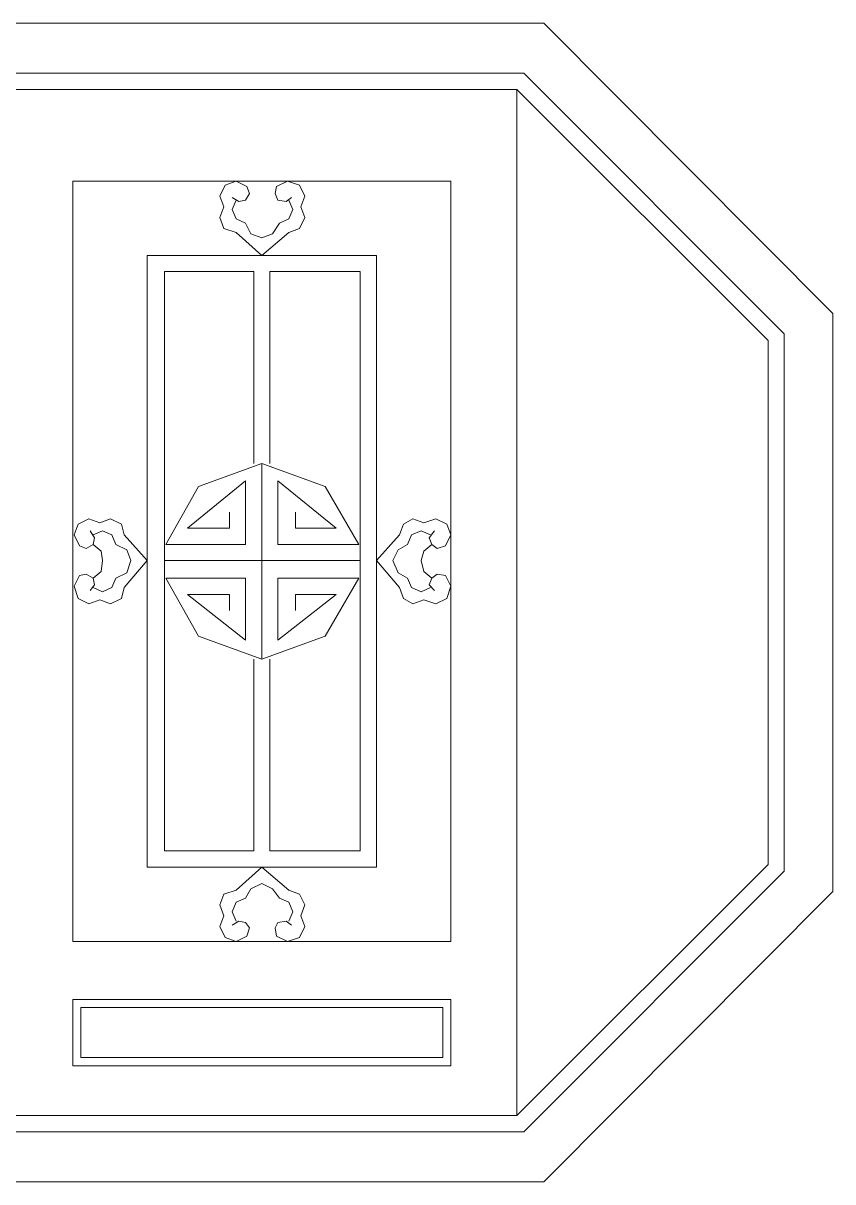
# Model space of a CAD drawing. Header units: centimetres. Extents: x -9.9 to 7.2, y -2.2 to 9.8.
# Drawn here: x -1.17 to 7.23, y -2.24 to 9.77 of the extents above; entities that cross this region are included whole.
import ezdxf

# ---------------------------------------------------------------- set-up
doc = ezdxf.new("R2010")
doc.units = ezdxf.units.CM
doc.header["$MEASUREMENT"] = 0
doc.layers.add('layer 1', color=7, linetype='Continuous')

msp = doc.modelspace()

# ---------------------------------------------------------------- linework, layer by layer
at = {"layer": 'layer 1', "color": 250, "lineweight": 0}
for points, knots in [([(-9.90429, 6.76236), (-9.90429, 6.76236), (-6.89485, 9.7718), (-6.89485, 9.7718), (-6.89485, 9.7718), (-6.89485, 9.7718), (4.23293, 9.7718), (4.23293, 9.7718), (4.23293, 9.7718), (4.23293, 9.7718), (7.22851, 6.76236), (7.22851, 6.76236), (7.22851, 6.76236), (7.22851, 6.76236), (7.22851, 0.77137), (7.22851, 0.77137), (7.22851, 0.77137), (7.22851, 0.77137), (4.23293, -2.23807), (4.23293, -2.23807), (4.23293, -2.23807), (4.23293, -2.23807), (-6.89485, -2.23807), (-6.89485, -2.23807), (-6.89485, -2.23807), (-6.89485, -2.23807), (-9.90429, 0.77137), (-9.90429, 0.77137), (-9.90429, 0.77137), (-9.90429, 0.77137), (-9.90429, 6.76236), (-9.90429, 6.76236)], [0, 0, 0, 0, 0.125, 0.125, 0.125, 0.125, 0.25, 0.25, 0.25, 0.25, 0.375, 0.375, 0.375, 0.375, 0.5, 0.5, 0.5, 0.5, 0.625, 0.625, 0.625, 0.625, 0.75, 0.75, 0.75, 0.75, 0.875, 0.875, 0.875, 0.875, 1, 1, 1, 1]), ([(-9.38644, 6.55227), (-9.38644, 6.55227), (-6.68494, 9.25377), (-6.68494, 9.25377), (-6.68494, 9.25377), (-6.68494, 9.25377), (4.02302, 9.25377), (4.02302, 9.25377), (4.02302, 9.25377), (4.02302, 9.25377), (6.72451, 6.55227), (6.72451, 6.55227), (6.72451, 6.55227), (6.72451, 6.55227), (6.72451, 0.98146), (6.72451, 0.98146), (6.72451, 0.98146), (6.72451, 0.98146), (4.02302, -1.72004), (4.02302, -1.72004), (4.02302, -1.72004), (4.02302, -1.72004), (-6.68494, -1.72004), (-6.68494, -1.72004), (-6.68494, -1.72004), (-6.68494, -1.72004), (-9.38644, 0.98146), (-9.38644, 0.98146), (-9.38644, 0.98146), (-9.38644, 0.98146), (-9.38644, 6.55227), (-9.38644, 6.55227)], [0, 0, 0, 0, 0.125, 0.125, 0.125, 0.125, 0.25, 0.25, 0.25, 0.25, 0.375, 0.375, 0.375, 0.375, 0.5, 0.5, 0.5, 0.5, 0.625, 0.625, 0.625, 0.625, 0.75, 0.75, 0.75, 0.75, 0.875, 0.875, 0.875, 0.875, 1, 1, 1, 1]), ([(-9.21844, 6.4823), (-9.21844, 6.4823), (-6.61497, 9.08595), (-6.61497, 9.08595), (-6.61497, 9.08595), (-6.61497, 9.08595), (3.95304, 9.08595), (3.95304, 9.08595), (3.95304, 9.08595), (3.95304, 9.08595), (6.55651, 6.4823), (6.55651, 6.4823), (6.55651, 6.4823), (6.55651, 6.4823), (6.55651, 1.05143), (6.55651, 1.05143), (6.55651, 1.05143), (6.55651, 1.05143), (3.95304, -1.55222), (3.95304, -1.55222), (3.95304, -1.55222), (3.95304, -1.55222), (-6.61497, -1.55222), (-6.61497, -1.55222), (-6.61497, -1.55222), (-6.61497, -1.55222), (-9.21844, 1.05143), (-9.21844, 1.05143), (-9.21844, 1.05143), (-9.21844, 1.05143), (-9.21844, 6.4823), (-9.21844, 6.4823)], [0, 0, 0, 0, 0.125, 0.125, 0.125, 0.125, 0.25, 0.25, 0.25, 0.25, 0.375, 0.375, 0.375, 0.375, 0.5, 0.5, 0.5, 0.5, 0.625, 0.625, 0.625, 0.625, 0.75, 0.75, 0.75, 0.75, 0.875, 0.875, 0.875, 0.875, 1, 1, 1, 1]), ([(-0.65204, 8.13407), (-0.65204, 8.13407), (-0.65204, 0.25352), (-0.65204, 0.25352), (-0.65204, 0.25352), (-0.65204, 0.25352), (3.26719, 0.25352), (3.26719, 0.25352), (3.26719, 0.25352), (3.26719, 0.25352), (3.26719, 8.13407), (3.26719, 8.13407), (3.26719, 8.13407), (3.26719, 8.13407), (-0.65204, 8.13407), (-0.65204, 8.13407)], [0, 0, 0, 0, 0.25, 0.25, 0.25, 0.25, 0.5, 0.5, 0.5, 0.5, 0.75, 0.75, 0.75, 0.75, 1, 1, 1, 1]), ([(1.15352, 8.07813), (1.15352, 8.07813), (1.04164, 8.13407), (1.04164, 8.13407), (1.04164, 8.13407), (1.04164, 8.13407), (0.92958, 8.09198), (0.92958, 8.09198), (0.92958, 8.09198), (0.92958, 8.09198), (0.87364, 7.9801), (0.87364, 7.9801), (0.87364, 7.9801), (0.87364, 7.9801), (0.91555, 7.86803), (0.91555, 7.86803)], [0, 0, 0, 0, 0.25, 0.25, 0.25, 0.25, 0.5, 0.5, 0.5, 0.5, 0.75, 0.75, 0.75, 0.75, 1, 1, 1, 1]), ([(0.99955, 7.96607), (0.99955, 7.96607), (1.06952, 7.92415), (1.06952, 7.92415), (1.06952, 7.92415), (1.06952, 7.92415), (1.13967, 7.93801), (1.13967, 7.93801), (1.13967, 7.93801), (1.13967, 7.93801), (1.18158, 8.00798), (1.18158, 8.00798), (1.18158, 8.00798), (1.18158, 8.00798), (1.15352, 8.07813), (1.15352, 8.07813)], [0, 0, 0, 0, 0.25, 0.25, 0.25, 0.25, 0.5, 0.5, 0.5, 0.5, 0.75, 0.75, 0.75, 0.75, 1, 1, 1, 1]), ([(1.46146, 8.07813), (1.46146, 8.07813), (1.44761, 8.00798), (1.44761, 8.00798), (1.44761, 8.00798), (1.44761, 8.00798), (1.47549, 7.93801), (1.47549, 7.93801), (1.47549, 7.93801), (1.47549, 7.93801), (1.55949, 7.92415), (1.55949, 7.92415), (1.55949, 7.92415), (1.55949, 7.92415), (1.61543, 7.96607), (1.61543, 7.96607)], [0, 0, 0, 0, 0.25, 0.25, 0.25, 0.25, 0.5, 0.5, 0.5, 0.5, 0.75, 0.75, 0.75, 0.75, 1, 1, 1, 1]), ([(1.71346, 7.86803), (1.71346, 7.86803), (1.75555, 7.9801), (1.75555, 7.9801), (1.75555, 7.9801), (1.75555, 7.9801), (1.69943, 8.09198), (1.69943, 8.09198), (1.69943, 8.09198), (1.69943, 8.09198), (1.57352, 8.13407), (1.57352, 8.13407), (1.57352, 8.13407), (1.57352, 8.13407), (1.46146, 8.07813), (1.46146, 8.07813)], [0, 0, 0, 0, 0.25, 0.25, 0.25, 0.25, 0.5, 0.5, 0.5, 0.5, 0.75, 0.75, 0.75, 0.75, 1, 1, 1, 1]), ([(1.04164, 7.93801), (1.04164, 7.93801), (0.99955, 7.84015), (0.99955, 7.84015), (0.99955, 7.84015), (0.99955, 7.84015), (1.04164, 7.74212), (1.04164, 7.74212), (1.04164, 7.74212), (1.04164, 7.74212), (1.13967, 7.70003), (1.13967, 7.70003)], [0, 0, 0, 0, 0.33333333, 0.33333333, 0.33333333, 0.33333333, 0.66666667, 0.66666667, 0.66666667, 0.66666667, 1, 1, 1, 1]), ([(1.48952, 7.70003), (1.48952, 7.70003), (1.58755, 7.74212), (1.58755, 7.74212), (1.58755, 7.74212), (1.58755, 7.74212), (1.62946, 7.84015), (1.62946, 7.84015), (1.62946, 7.84015), (1.62946, 7.84015), (1.58755, 7.93801), (1.58755, 7.93801)], [0, 0, 0, 0, 0.33333333, 0.33333333, 0.33333333, 0.33333333, 0.66666667, 0.66666667, 0.66666667, 0.66666667, 1, 1, 1, 1]), ([(0.91555, 7.86803), (0.91555, 7.86803), (0.87364, 7.75615), (0.87364, 7.75615), (0.87364, 7.75615), (0.87364, 7.75615), (0.91555, 7.64409), (0.91555, 7.64409), (0.91555, 7.64409), (0.91555, 7.64409), (1.04164, 7.60218), (1.04164, 7.60218)], [0, 0, 0, 0, 0.33333333, 0.33333333, 0.33333333, 0.33333333, 0.66666667, 0.66666667, 0.66666667, 0.66666667, 1, 1, 1, 1]), ([(1.58755, 7.60218), (1.58755, 7.60218), (1.69943, 7.64409), (1.69943, 7.64409), (1.69943, 7.64409), (1.69943, 7.64409), (1.75555, 7.75615), (1.75555, 7.75615), (1.75555, 7.75615), (1.75555, 7.75615), (1.71346, 7.86803), (1.71346, 7.86803)], [0, 0, 0, 0, 0.33333333, 0.33333333, 0.33333333, 0.33333333, 0.66666667, 0.66666667, 0.66666667, 0.66666667, 1, 1, 1, 1]), ([(1.13967, 7.70003), (1.13967, 7.70003), (1.19561, 7.58815), (1.19561, 7.58815), (1.19561, 7.58815), (1.19561, 7.58815), (1.30749, 7.54606), (1.30749, 7.54606)], [0, 0, 0, 0, 0.5, 0.5, 0.5, 0.5, 1, 1, 1, 1]), ([(1.30749, 7.54606), (1.30749, 7.54606), (1.41955, 7.58815), (1.41955, 7.58815), (1.41955, 7.58815), (1.41955, 7.58815), (1.48952, 7.70003), (1.48952, 7.70003)], [0, 0, 0, 0, 0.5, 0.5, 0.5, 0.5, 1, 1, 1, 1]), ([(1.58755, 7.60218), (1.58755, 7.60218), (1.30749, 7.36421), (1.30749, 7.36421), (1.30749, 7.36421), (1.30749, 7.36421), (1.04164, 7.60218), (1.04164, 7.60218)], [0, 0, 0, 0, 0.5, 0.5, 0.5, 0.5, 1, 1, 1, 1]), ([(0.11782, 7.36421), (0.11782, 7.36421), (0.11782, 1.02337), (0.11782, 1.02337), (0.11782, 1.02337), (0.11782, 1.02337), (2.49734, 1.02337), (2.49734, 1.02337), (2.49734, 1.02337), (2.49734, 1.02337), (2.49734, 7.36421), (2.49734, 7.36421), (2.49734, 7.36421), (2.49734, 7.36421), (0.11782, 7.36421), (0.11782, 7.36421)], [0, 0, 0, 0, 0.25, 0.25, 0.25, 0.25, 0.5, 0.5, 0.5, 0.5, 0.75, 0.75, 0.75, 0.75, 1, 1, 1, 1]), ([(1.22349, 7.19621), (1.22349, 7.19621), (0.29967, 7.19621), (0.29967, 7.19621), (0.29967, 7.19621), (0.29967, 7.19621), (0.29967, 1.19137), (0.29967, 1.19137), (0.29967, 1.19137), (0.29967, 1.19137), (1.22349, 1.19137), (1.22349, 1.19137)], [0, 0, 0, 0, 0.33333333, 0.33333333, 0.33333333, 0.33333333, 0.66666667, 0.66666667, 0.66666667, 0.66666667, 1, 1, 1, 1]), ([(1.39149, 1.19137), (1.39149, 1.19137), (2.32934, 1.19137), (2.32934, 1.19137), (2.32934, 1.19137), (2.32934, 1.19137), (2.32934, 7.19621), (2.32934, 7.19621), (2.32934, 7.19621), (2.32934, 7.19621), (1.39149, 7.19621), (1.39149, 7.19621)], [0, 0, 0, 0, 0.33333333, 0.33333333, 0.33333333, 0.33333333, 0.66666667, 0.66666667, 0.66666667, 0.66666667, 1, 1, 1, 1]), ([(1.30749, 5.20863), (1.30749, 5.20863), (0.6497, 4.97066), (0.6497, 4.97066), (0.6497, 4.97066), (0.6497, 4.97066), (0.3137, 4.36881), (0.3137, 4.36881)], [0, 0, 0, 0, 0.5, 0.5, 0.5, 0.5, 1, 1, 1, 1]), ([(2.31531, 4.36881), (2.31531, 4.36881), (1.96546, 4.97066), (1.96546, 4.97066), (1.96546, 4.97066), (1.96546, 4.97066), (1.30749, 5.20863), (1.30749, 5.20863)], [0, 0, 0, 0, 0.5, 0.5, 0.5, 0.5, 1, 1, 1, 1]), ([(-0.37216, 4.59275), (-0.37216, 4.59275), (-0.48404, 4.63466), (-0.48404, 4.63466), (-0.48404, 4.63466), (-0.48404, 4.63466), (-0.5961, 4.57872), (-0.5961, 4.57872), (-0.5961, 4.57872), (-0.5961, 4.57872), (-0.63801, 4.46666), (-0.63801, 4.46666), (-0.63801, 4.46666), (-0.63801, 4.46666), (-0.58207, 4.35478), (-0.58207, 4.35478)], [0, 0, 0, 0, 0.25, 0.25, 0.25, 0.25, 0.5, 0.5, 0.5, 0.5, 0.75, 0.75, 0.75, 0.75, 1, 1, 1, 1]), ([(-0.12015, 4.46666), (-0.12015, 4.46666), (-0.14821, 4.57872), (-0.14821, 4.57872), (-0.14821, 4.57872), (-0.14821, 4.57872), (-0.26009, 4.63466), (-0.26009, 4.63466), (-0.26009, 4.63466), (-0.26009, 4.63466), (-0.37216, 4.59275), (-0.37216, 4.59275)], [0, 0, 0, 0, 0.33333333, 0.33333333, 0.33333333, 0.33333333, 0.66666667, 0.66666667, 0.66666667, 0.66666667, 1, 1, 1, 1]), ([(3.09919, 4.50875), (3.09919, 4.50875), (3.04325, 4.43878), (3.04325, 4.43878), (3.04325, 4.43878), (3.04325, 4.43878), (3.07113, 4.36881), (3.07113, 4.36881), (3.07113, 4.36881), (3.07113, 4.36881), (3.12725, 4.32672), (3.12725, 4.32672), (3.12725, 4.32672), (3.12725, 4.32672), (3.21125, 4.35478), (3.21125, 4.35478), (3.21125, 4.35478), (3.21125, 4.35478), (3.26719, 4.46666), (3.26719, 4.46666), (3.26719, 4.46666), (3.26719, 4.46666), (3.2251, 4.57872), (3.2251, 4.57872), (3.2251, 4.57872), (3.2251, 4.57872), (3.11322, 4.63466), (3.11322, 4.63466), (3.11322, 4.63466), (3.11322, 4.63466), (2.98731, 4.59275), (2.98731, 4.59275), (2.98731, 4.59275), (2.98731, 4.59275), (2.87525, 4.63466), (2.87525, 4.63466), (2.87525, 4.63466), (2.87525, 4.63466), (2.77722, 4.57872), (2.77722, 4.57872), (2.77722, 4.57872), (2.77722, 4.57872), (2.73531, 4.46666), (2.73531, 4.46666), (2.73531, 4.46666), (2.73531, 4.46666), (2.49734, 4.20081), (2.49734, 4.20081), (2.49734, 4.20081), (2.49734, 4.20081), (2.73531, 3.92075), (2.73531, 3.92075), (2.73531, 3.92075), (2.73531, 3.92075), (2.77722, 3.80887), (2.77722, 3.80887), (2.77722, 3.80887), (2.77722, 3.80887), (2.87525, 3.75293), (2.87525, 3.75293), (2.87525, 3.75293), (2.87525, 3.75293), (2.98731, 3.79484), (2.98731, 3.79484), (2.98731, 3.79484), (2.98731, 3.79484), (3.11322, 3.75293), (3.11322, 3.75293), (3.11322, 3.75293), (3.11322, 3.75293), (3.2251, 3.80887), (3.2251, 3.80887), (3.2251, 3.80887), (3.2251, 3.80887), (3.26719, 3.93478), (3.26719, 3.93478), (3.26719, 3.93478), (3.26719, 3.93478), (3.21125, 4.04684), (3.21125, 4.04684), (3.21125, 4.04684), (3.21125, 4.04684), (3.12725, 4.06087), (3.12725, 4.06087), (3.12725, 4.06087), (3.12725, 4.06087), (3.07113, 4.01878), (3.07113, 4.01878), (3.07113, 4.01878), (3.07113, 4.01878), (3.04325, 3.94881), (3.04325, 3.94881), (3.04325, 3.94881), (3.04325, 3.94881), (3.09919, 3.89287), (3.09919, 3.89287)], [0, 0, 0, 0, 0.04166667, 0.04166667, 0.04166667, 0.04166667, 0.08333333, 0.08333333, 0.08333333, 0.08333333, 0.125, 0.125, 0.125, 0.125, 0.16666667, 0.16666667, 0.16666667, 0.16666667, 0.20833333, 0.20833333, 0.20833333, 0.20833333, 0.25, 0.25, 0.25, 0.25, 0.29166667, 0.29166667, 0.29166667, 0.29166667, 0.33333333, 0.33333333, 0.33333333, 0.33333333, 0.375, 0.375, 0.375, 0.375, 0.41666667, 0.41666667, 0.41666667, 0.41666667, 0.45833333, 0.45833333, 0.45833333, 0.45833333, 0.5, 0.5, 0.5, 0.5, 0.54166667, 0.54166667, 0.54166667, 0.54166667, 0.58333333, 0.58333333, 0.58333333, 0.58333333, 0.625, 0.625, 0.625, 0.625, 0.66666667, 0.66666667, 0.66666667, 0.66666667, 0.70833333, 0.70833333, 0.70833333, 0.70833333, 0.75, 0.75, 0.75, 0.75, 0.79166667, 0.79166667, 0.79166667, 0.79166667, 0.83333333, 0.83333333, 0.83333333, 0.83333333, 0.875, 0.875, 0.875, 0.875, 0.91666667, 0.91666667, 0.91666667, 0.91666667, 0.95833333, 0.95833333, 0.95833333, 0.95833333, 1, 1, 1, 1]), ([(-0.58207, 4.35478), (-0.58207, 4.35478), (-0.5121, 4.32672), (-0.5121, 4.32672), (-0.5121, 4.32672), (-0.5121, 4.32672), (-0.44213, 4.36881), (-0.44213, 4.36881), (-0.44213, 4.36881), (-0.44213, 4.36881), (-0.4281, 4.43878), (-0.4281, 4.43878), (-0.4281, 4.43878), (-0.4281, 4.43878), (-0.47019, 4.50875), (-0.47019, 4.50875)], [0, 0, 0, 0, 0.25, 0.25, 0.25, 0.25, 0.5, 0.5, 0.5, 0.5, 0.75, 0.75, 0.75, 0.75, 1, 1, 1, 1]), ([(-0.20415, 4.36881), (-0.20415, 4.36881), (-0.24624, 4.46666), (-0.24624, 4.46666), (-0.24624, 4.46666), (-0.24624, 4.46666), (-0.3441, 4.50875), (-0.3441, 4.50875), (-0.3441, 4.50875), (-0.3441, 4.50875), (-0.44213, 4.46666), (-0.44213, 4.46666)], [0, 0, 0, 0, 0.33333333, 0.33333333, 0.33333333, 0.33333333, 0.66666667, 0.66666667, 0.66666667, 0.66666667, 1, 1, 1, 1]), ([(-0.12015, 4.46666), (-0.12015, 4.46666), (0.11782, 4.20081), (0.11782, 4.20081), (0.11782, 4.20081), (0.11782, 4.20081), (-0.12015, 3.92075), (-0.12015, 3.92075)], [0, 0, 0, 0, 0.5, 0.5, 0.5, 0.5, 1, 1, 1, 1]), ([(3.05728, 4.46666), (3.05728, 4.46666), (2.95925, 4.50875), (2.95925, 4.50875), (2.95925, 4.50875), (2.95925, 4.50875), (2.86122, 4.46666), (2.86122, 4.46666), (2.86122, 4.46666), (2.86122, 4.46666), (2.81931, 4.36881), (2.81931, 4.36881), (2.81931, 4.36881), (2.81931, 4.36881), (2.72128, 4.31269), (2.72128, 4.31269), (2.72128, 4.31269), (2.72128, 4.31269), (2.66534, 4.20081), (2.66534, 4.20081), (2.66534, 4.20081), (2.66534, 4.20081), (2.72128, 4.07472), (2.72128, 4.07472), (2.72128, 4.07472), (2.72128, 4.07472), (2.81931, 4.01878), (2.81931, 4.01878), (2.81931, 4.01878), (2.81931, 4.01878), (2.86122, 3.92075), (2.86122, 3.92075), (2.86122, 3.92075), (2.86122, 3.92075), (2.95925, 3.87884), (2.95925, 3.87884), (2.95925, 3.87884), (2.95925, 3.87884), (3.05728, 3.92075), (3.05728, 3.92075)], [0, 0, 0, 0, 0.1, 0.1, 0.1, 0.1, 0.2, 0.2, 0.2, 0.2, 0.3, 0.3, 0.3, 0.3, 0.4, 0.4, 0.4, 0.4, 0.5, 0.5, 0.5, 0.5, 0.6, 0.6, 0.6, 0.6, 0.7, 0.7, 0.7, 0.7, 0.8, 0.8, 0.8, 0.8, 0.9, 0.9, 0.9, 0.9, 1, 1, 1, 1]), ([(-0.3441, 4.20081), (-0.3441, 4.20081), (-0.35813, 4.29884), (-0.35813, 4.29884), (-0.35813, 4.29884), (-0.35813, 4.29884), (-0.44213, 4.36881), (-0.44213, 4.36881)], [0, 0, 0, 0, 0.5, 0.5, 0.5, 0.5, 1, 1, 1, 1]), ([(-0.05018, 4.20081), (-0.05018, 4.20081), (-0.09227, 4.31269), (-0.09227, 4.31269), (-0.09227, 4.31269), (-0.09227, 4.31269), (-0.20415, 4.36881), (-0.20415, 4.36881)], [0, 0, 0, 0, 0.5, 0.5, 0.5, 0.5, 1, 1, 1, 1]), ([(3.07113, 4.36881), (3.07113, 4.36881), (2.98731, 4.29884), (2.98731, 4.29884), (2.98731, 4.29884), (2.98731, 4.29884), (2.95925, 4.20081), (2.95925, 4.20081)], [0, 0, 0, 0, 0.5, 0.5, 0.5, 0.5, 1, 1, 1, 1]), ([(-0.44213, 4.01878), (-0.44213, 4.01878), (-0.35813, 4.08875), (-0.35813, 4.08875), (-0.35813, 4.08875), (-0.35813, 4.08875), (-0.3441, 4.20081), (-0.3441, 4.20081)], [0, 0, 0, 0, 0.5, 0.5, 0.5, 0.5, 1, 1, 1, 1]), ([(-0.20415, 4.01878), (-0.20415, 4.01878), (-0.09227, 4.07472), (-0.09227, 4.07472), (-0.09227, 4.07472), (-0.09227, 4.07472), (-0.05018, 4.20081), (-0.05018, 4.20081)], [0, 0, 0, 0, 0.5, 0.5, 0.5, 0.5, 1, 1, 1, 1]), ([(2.95925, 4.20081), (2.95925, 4.20081), (2.98731, 4.08875), (2.98731, 4.08875), (2.98731, 4.08875), (2.98731, 4.08875), (3.07113, 4.01878), (3.07113, 4.01878)], [0, 0, 0, 0, 0.5, 0.5, 0.5, 0.5, 1, 1, 1, 1]), ([(-0.58207, 4.04684), (-0.58207, 4.04684), (-0.63801, 3.93478), (-0.63801, 3.93478), (-0.63801, 3.93478), (-0.63801, 3.93478), (-0.5961, 3.80887), (-0.5961, 3.80887), (-0.5961, 3.80887), (-0.5961, 3.80887), (-0.48404, 3.75293), (-0.48404, 3.75293), (-0.48404, 3.75293), (-0.48404, 3.75293), (-0.37216, 3.79484), (-0.37216, 3.79484)], [0, 0, 0, 0, 0.25, 0.25, 0.25, 0.25, 0.5, 0.5, 0.5, 0.5, 0.75, 0.75, 0.75, 0.75, 1, 1, 1, 1]), ([(-0.47019, 3.89287), (-0.47019, 3.89287), (-0.4281, 3.94881), (-0.4281, 3.94881), (-0.4281, 3.94881), (-0.4281, 3.94881), (-0.44213, 4.01878), (-0.44213, 4.01878), (-0.44213, 4.01878), (-0.44213, 4.01878), (-0.5121, 4.06087), (-0.5121, 4.06087), (-0.5121, 4.06087), (-0.5121, 4.06087), (-0.58207, 4.04684), (-0.58207, 4.04684)], [0, 0, 0, 0, 0.25, 0.25, 0.25, 0.25, 0.5, 0.5, 0.5, 0.5, 0.75, 0.75, 0.75, 0.75, 1, 1, 1, 1]), ([(-0.44213, 3.92075), (-0.44213, 3.92075), (-0.3441, 3.87884), (-0.3441, 3.87884), (-0.3441, 3.87884), (-0.3441, 3.87884), (-0.24624, 3.92075), (-0.24624, 3.92075), (-0.24624, 3.92075), (-0.24624, 3.92075), (-0.20415, 4.01878), (-0.20415, 4.01878)], [0, 0, 0, 0, 0.33333333, 0.33333333, 0.33333333, 0.33333333, 0.66666667, 0.66666667, 0.66666667, 0.66666667, 1, 1, 1, 1]), ([(0.3137, 4.01878), (0.3137, 4.01878), (0.6497, 3.41692), (0.6497, 3.41692), (0.6497, 3.41692), (0.6497, 3.41692), (1.30749, 3.17895), (1.30749, 3.17895)], [0, 0, 0, 0, 0.5, 0.5, 0.5, 0.5, 1, 1, 1, 1]), ([(1.30749, 3.17895), (1.30749, 3.17895), (1.96546, 3.41692), (1.96546, 3.41692), (1.96546, 3.41692), (1.96546, 3.41692), (2.31531, 4.01878), (2.31531, 4.01878)], [0, 0, 0, 0, 0.5, 0.5, 0.5, 0.5, 1, 1, 1, 1]), ([(-0.37216, 3.79484), (-0.37216, 3.79484), (-0.26009, 3.75293), (-0.26009, 3.75293), (-0.26009, 3.75293), (-0.26009, 3.75293), (-0.14821, 3.80887), (-0.14821, 3.80887), (-0.14821, 3.80887), (-0.14821, 3.80887), (-0.12015, 3.92075), (-0.12015, 3.92075)], [0, 0, 0, 0, 0.33333333, 0.33333333, 0.33333333, 0.33333333, 0.66666667, 0.66666667, 0.66666667, 0.66666667, 1, 1, 1, 1]), ([(1.61543, 0.42152), (1.61543, 0.42152), (1.55949, 0.46343), (1.55949, 0.46343), (1.55949, 0.46343), (1.55949, 0.46343), (1.47549, 0.4494), (1.47549, 0.4494), (1.47549, 0.4494), (1.47549, 0.4494), (1.44761, 0.39346), (1.44761, 0.39346), (1.44761, 0.39346), (1.44761, 0.39346), (1.46146, 0.30946), (1.46146, 0.30946), (1.46146, 0.30946), (1.46146, 0.30946), (1.57352, 0.25352), (1.57352, 0.25352), (1.57352, 0.25352), (1.57352, 0.25352), (1.69943, 0.29543), (1.69943, 0.29543), (1.69943, 0.29543), (1.69943, 0.29543), (1.75555, 0.40749), (1.75555, 0.40749), (1.75555, 0.40749), (1.75555, 0.40749), (1.71346, 0.51955), (1.71346, 0.51955), (1.71346, 0.51955), (1.71346, 0.51955), (1.75555, 0.63143), (1.75555, 0.63143), (1.75555, 0.63143), (1.75555, 0.63143), (1.69943, 0.74349), (1.69943, 0.74349), (1.69943, 0.74349), (1.69943, 0.74349), (1.58755, 0.7854), (1.58755, 0.7854), (1.58755, 0.7854), (1.58755, 0.7854), (1.30749, 1.02337), (1.30749, 1.02337), (1.30749, 1.02337), (1.30749, 1.02337), (1.04164, 0.7854), (1.04164, 0.7854), (1.04164, 0.7854), (1.04164, 0.7854), (0.91555, 0.74349), (0.91555, 0.74349), (0.91555, 0.74349), (0.91555, 0.74349), (0.87364, 0.63143), (0.87364, 0.63143), (0.87364, 0.63143), (0.87364, 0.63143), (0.91555, 0.51955), (0.91555, 0.51955), (0.91555, 0.51955), (0.91555, 0.51955), (0.87364, 0.40749), (0.87364, 0.40749), (0.87364, 0.40749), (0.87364, 0.40749), (0.92958, 0.29543), (0.92958, 0.29543), (0.92958, 0.29543), (0.92958, 0.29543), (1.04164, 0.25352), (1.04164, 0.25352), (1.04164, 0.25352), (1.04164, 0.25352), (1.15352, 0.30946), (1.15352, 0.30946), (1.15352, 0.30946), (1.15352, 0.30946), (1.18158, 0.39346), (1.18158, 0.39346), (1.18158, 0.39346), (1.18158, 0.39346), (1.13967, 0.4494), (1.13967, 0.4494), (1.13967, 0.4494), (1.13967, 0.4494), (1.06952, 0.46343), (1.06952, 0.46343), (1.06952, 0.46343), (1.06952, 0.46343), (0.99955, 0.42152), (0.99955, 0.42152)], [0, 0, 0, 0, 0.04166667, 0.04166667, 0.04166667, 0.04166667, 0.08333333, 0.08333333, 0.08333333, 0.08333333, 0.125, 0.125, 0.125, 0.125, 0.16666667, 0.16666667, 0.16666667, 0.16666667, 0.20833333, 0.20833333, 0.20833333, 0.20833333, 0.25, 0.25, 0.25, 0.25, 0.29166667, 0.29166667, 0.29166667, 0.29166667, 0.33333333, 0.33333333, 0.33333333, 0.33333333, 0.375, 0.375, 0.375, 0.375, 0.41666667, 0.41666667, 0.41666667, 0.41666667, 0.45833333, 0.45833333, 0.45833333, 0.45833333, 0.5, 0.5, 0.5, 0.5, 0.54166667, 0.54166667, 0.54166667, 0.54166667, 0.58333333, 0.58333333, 0.58333333, 0.58333333, 0.625, 0.625, 0.625, 0.625, 0.66666667, 0.66666667, 0.66666667, 0.66666667, 0.70833333, 0.70833333, 0.70833333, 0.70833333, 0.75, 0.75, 0.75, 0.75, 0.79166667, 0.79166667, 0.79166667, 0.79166667, 0.83333333, 0.83333333, 0.83333333, 0.83333333, 0.875, 0.875, 0.875, 0.875, 0.91666667, 0.91666667, 0.91666667, 0.91666667, 0.95833333, 0.95833333, 0.95833333, 0.95833333, 1, 1, 1, 1]), ([(1.58755, 0.46343), (1.58755, 0.46343), (1.62946, 0.56146), (1.62946, 0.56146), (1.62946, 0.56146), (1.62946, 0.56146), (1.58755, 0.65949), (1.58755, 0.65949), (1.58755, 0.65949), (1.58755, 0.65949), (1.48952, 0.7014), (1.48952, 0.7014), (1.48952, 0.7014), (1.48952, 0.7014), (1.41955, 0.79943), (1.41955, 0.79943), (1.41955, 0.79943), (1.41955, 0.79943), (1.30749, 0.85537), (1.30749, 0.85537), (1.30749, 0.85537), (1.30749, 0.85537), (1.19561, 0.79943), (1.19561, 0.79943), (1.19561, 0.79943), (1.19561, 0.79943), (1.13967, 0.7014), (1.13967, 0.7014), (1.13967, 0.7014), (1.13967, 0.7014), (1.04164, 0.65949), (1.04164, 0.65949), (1.04164, 0.65949), (1.04164, 0.65949), (0.99955, 0.56146), (0.99955, 0.56146), (0.99955, 0.56146), (0.99955, 0.56146), (1.04164, 0.46343), (1.04164, 0.46343)], [0, 0, 0, 0, 0.1, 0.1, 0.1, 0.1, 0.2, 0.2, 0.2, 0.2, 0.3, 0.3, 0.3, 0.3, 0.4, 0.4, 0.4, 0.4, 0.5, 0.5, 0.5, 0.5, 0.6, 0.6, 0.6, 0.6, 0.7, 0.7, 0.7, 0.7, 0.8, 0.8, 0.8, 0.8, 0.9, 0.9, 0.9, 0.9, 1, 1, 1, 1]), ([(-0.65204, -1.03419), (-0.65204, -1.03419), (-0.65204, -0.34833), (-0.65204, -0.34833), (-0.65204, -0.34833), (-0.65204, -0.34833), (3.26719, -0.34833), (3.26719, -0.34833), (3.26719, -0.34833), (3.26719, -0.34833), (3.26719, -1.03419), (3.26719, -1.03419), (3.26719, -1.03419), (3.26719, -1.03419), (-0.65204, -1.03419), (-0.65204, -1.03419)], [0, 0, 0, 0, 0.25, 0.25, 0.25, 0.25, 0.5, 0.5, 0.5, 0.5, 0.75, 0.75, 0.75, 0.75, 1, 1, 1, 1]), ([(-0.56804, -0.95019), (-0.56804, -0.95019), (-0.56804, -0.43233), (-0.56804, -0.43233), (-0.56804, -0.43233), (-0.56804, -0.43233), (3.18319, -0.43233), (3.18319, -0.43233), (3.18319, -0.43233), (3.18319, -0.43233), (3.18319, -0.95019), (3.18319, -0.95019), (3.18319, -0.95019), (3.18319, -0.95019), (-0.56804, -0.95019), (-0.56804, -0.95019)], [0, 0, 0, 0, 0.25, 0.25, 0.25, 0.25, 0.5, 0.5, 0.5, 0.5, 0.75, 0.75, 0.75, 0.75, 1, 1, 1, 1])]:
    msp.add_open_spline(points, degree=3, knots=knots, dxfattribs=at)
for points in [[(3.95304, -1.55222), (3.95304, -1.55222), (3.95304, 9.08595), (3.95304, 9.08595)], [(1.22349, 5.20863), (1.22349, 5.20863), (1.22349, 7.19621), (1.22349, 7.19621)], [(1.39149, 5.20863), (1.39149, 5.20863), (1.39149, 7.19621), (1.39149, 7.19621)], [(1.30749, 3.17895), (1.30749, 3.17895), (1.30749, 5.20863), (1.30749, 5.20863)], [(1.13967, 5.0266), (1.13967, 5.0266), (0.53764, 4.53663), (0.53764, 4.53663)], [(1.13967, 4.36881), (1.13967, 4.36881), (1.13967, 5.0266), (1.13967, 5.0266)], [(1.47549, 4.36881), (1.47549, 4.36881), (1.47549, 5.0266), (1.47549, 5.0266)], [(2.07734, 4.53663), (2.07734, 4.53663), (1.47549, 5.0266), (1.47549, 5.0266)], [(0.97167, 4.53663), (0.97167, 4.53663), (0.97167, 4.70463), (0.97167, 4.70463)], [(1.65752, 4.53663), (1.65752, 4.53663), (1.65752, 4.70463), (1.65752, 4.70463)], [(0.53764, 4.53663), (0.53764, 4.53663), (0.97167, 4.53663), (0.97167, 4.53663)], [(2.07734, 4.53663), (2.07734, 4.53663), (1.65752, 4.53663), (1.65752, 4.53663)], [(0.3137, 4.36881), (0.3137, 4.36881), (1.13967, 4.36881), (1.13967, 4.36881)], [(2.31531, 4.36881), (2.31531, 4.36881), (1.47549, 4.36881), (1.47549, 4.36881)], [(2.32934, 4.20081), (2.32934, 4.20081), (0.29967, 4.20081), (0.29967, 4.20081)], [(0.3137, 4.01878), (0.3137, 4.01878), (1.13967, 4.01878), (1.13967, 4.01878)], [(1.13967, 4.01878), (1.13967, 4.01878), (1.13967, 3.37501), (1.13967, 3.37501)], [(1.47549, 4.01878), (1.47549, 4.01878), (1.47549, 3.37501), (1.47549, 3.37501)], [(2.31531, 4.01878), (2.31531, 4.01878), (1.47549, 4.01878), (1.47549, 4.01878)], [(0.53764, 3.85078), (0.53764, 3.85078), (0.97167, 3.85078), (0.97167, 3.85078)], [(0.53764, 3.85078), (0.53764, 3.85078), (1.13967, 3.37501), (1.13967, 3.37501)], [(0.97167, 3.85078), (0.97167, 3.85078), (0.97167, 3.68296), (0.97167, 3.68296)], [(1.47549, 3.37501), (1.47549, 3.37501), (2.07734, 3.85078), (2.07734, 3.85078)], [(1.65752, 3.85078), (1.65752, 3.85078), (1.65752, 3.68296), (1.65752, 3.68296)], [(2.07734, 3.85078), (2.07734, 3.85078), (1.65752, 3.85078), (1.65752, 3.85078)], [(1.22349, 1.19137), (1.22349, 1.19137), (1.22349, 3.17895), (1.22349, 3.17895)], [(1.39149, 1.19137), (1.39149, 1.19137), (1.39149, 3.17895), (1.39149, 3.17895)]]:
    msp.add_open_spline(points, degree=3, dxfattribs=at)

doc.saveas('drawing.dxf')
